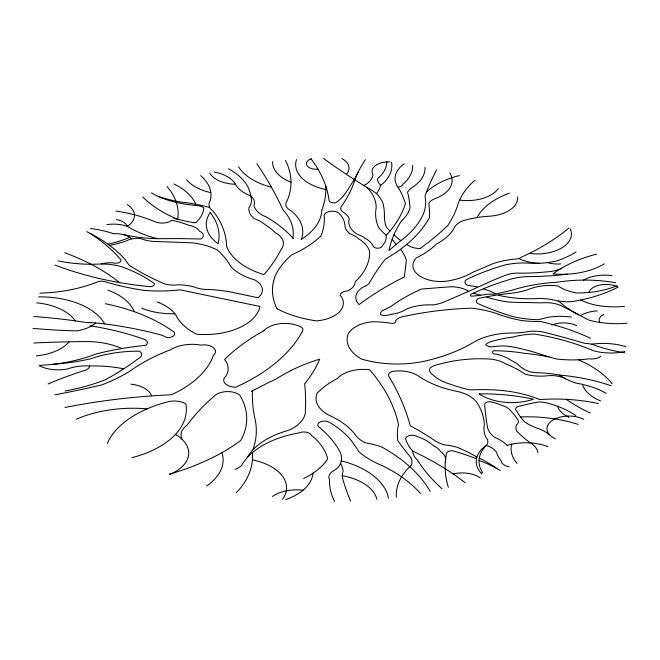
<?xml version="1.0" encoding="UTF-8"?>
<svg xmlns="http://www.w3.org/2000/svg" width="660" height="660" viewBox="0 0 660 660"><rect width="100%" height="100%" fill="white"/><g stroke="black" fill="none" stroke-linecap="round" stroke-linejoin="round"><path stroke-width="0.99" d="M392.123 239.333L396.371 244.86M105.311 303.724A151.569 87.508 0 0 1 172.062 330.726A6.649 3.836 0 0 1 174.083 335.329A6.649 3.836 0 0 1 166.815 337.54L161.89 335.181A277.332 160.116 0 0 0 110.377 324.662A132.957 76.758 0 0 0 85.437 322.385A372.05 214.797 0 0 0 33.907 316.519M325.858 189.569A45.73 26.4 0 0 1 296.554 159.547M318.004 169.183A9.743 5.627 0 0 1 307.015 165.635A9.743 5.627 0 0 1 311.264 158.788M400.504 249.307A68.318 39.443 0 0 1 406.346 260.626L404.382 276.92A318.186 183.703 0 0 0 359.098 304.582A25.072 14.479 0 0 1 366.341 285.599A11.418 6.592 0 0 0 369.757 282.241A407.072 235.018 0 0 1 385.349 259.116A175.271 101.194 0 0 0 429.445 217.643A227.749 131.488 0 0 0 428.827 203.692A13.216 7.631 0 0 1 434.404 198.858A37.273 21.524 0 0 0 449.782 172.978M468.121 290.986A23.471 13.555 0 0 0 450.318 286.77L421.443 289.047A169.9 98.093 0 0 0 390.365 306.867A51.761 29.881 0 0 0 381.439 311.454A7.59 4.381 0 0 0 380.754 314.812A9.273 5.354 0 0 0 390.596 314.432A28.083 16.211 0 0 0 406.346 309.127A38.453 22.201 0 0 1 433.257 304.961A37.505 21.656 0 0 0 447.694 300.415A1725.735 996.344 0 0 0 486.717 283.165L488.928 282.109A218.023 125.879 0 0 1 508.753 274.205A23.884 13.786 0 0 1 521.029 273.158A148.558 85.767 0 0 0 546.315 271.912A24.915 14.38 0 0 0 561.635 268.141M477.081 286.679A77.847 44.946 0 0 1 467.379 285.26A6.889 3.977 0 0 1 468.039 278.817A195.492 112.868 0 0 1 502.821 265.551A48.865 28.207 0 0 1 529.039 263.167A56.389 32.554 0 0 0 557.386 260.758A89.1 51.439 0 0 0 576.064 252.004M293.469 238.656A156.379 90.288 0 0 0 266.566 217.058A27.877 16.096 0 0 1 253.951 205.483A20.444 11.806 0 0 0 250.61 195.855A70.174 40.516 0 0 0 228.5 168.787M292.817 238.276A85.338 49.269 0 0 0 282.975 209.855A704.839 406.931 0 0 0 256.822 163.746M325.76 186.079A160.545 92.689 0 0 1 321.841 209.863A78.259 45.185 0 0 1 301.348 239.415A62.321 35.978 0 0 0 290.846 210.614A13.645 7.879 0 0 1 286.844 201.44A134.079 77.41 0 0 0 285.458 160.396M251.369 391.454A666.179 384.615 0 0 1 277.068 378.46A155.413 89.727 0 0 1 319.721 359.139A216.035 124.724 0 0 1 304.631 383.765A523.718 302.371 0 0 1 305.283 412.945A41.638 24.04 0 0 1 288.453 430.361A78.218 45.16 0 0 0 247.261 457.603M122.966 234.465A101.953 58.864 0 0 0 164.843 238.656A524.766 302.973 0 0 1 200.937 239.035A9.083 5.247 0 0 0 199.642 231.264A16.962 9.793 0 0 0 188.48 225.167A77.253 44.599 0 0 0 171.996 220.225A12.35 7.128 0 0 1 154.894 221.727A110.377 63.723 0 0 0 115.962 211.076M323.598 158.491A769.956 444.526 0 0 0 367.15 187.588A69.935 40.375 0 0 1 376.15 208.098A91.303 52.717 0 0 0 378.568 227.263A72.328 41.761 0 0 0 386.108 235.1M406.808 244.349A16.055 9.273 0 0 0 420.049 248.539A351.788 203.107 0 0 0 447.827 225.423A194.329 112.192 0 0 0 458.255 203.387A111.986 64.655 0 0 1 475.01 180.23M400.859 240.636A66.066 38.14 0 0 1 393.971 234.679M389.812 249.959A208.379 120.31 0 0 1 402.889 239.11A128.865 74.398 0 0 0 423.316 214.104A88.621 51.166 0 0 0 424.99 196.243A475.712 274.651 0 0 1 436.648 169.851M388.996 250.429A215.507 124.418 0 0 1 401.255 221.183A60.299 34.815 0 0 0 410 208.114A242.41 139.953 0 0 0 407.558 192.019A27.126 15.659 0 0 1 412.789 186.986A48.386 27.934 0 0 0 424.966 167.425M398.087 187.267A158.103 91.278 0 0 1 405.413 203.742A188.075 108.587 0 0 1 386.108 235.447A30.253 17.465 0 0 1 382.107 245.776A4.463 2.582 0 0 1 378.081 248.209A4.463 2.582 0 0 1 373.312 246.271A28.38 16.384 0 0 0 364.922 238.194A20.361 11.756 0 0 0 357.819 234.589A30.723 17.738 0 0 1 350.171 227.296A35.277 20.369 0 0 1 348.835 220.712A10.271 5.932 0 0 0 348.521 217.082A29.824 17.218 0 0 0 342.466 211.678A11.096 6.41 0 0 1 340.816 207.215A225.423 130.144 0 0 0 354.865 179.924M442.126 488.879A249.529 144.061 0 0 1 417.516 460.243A31.994 18.472 0 0 1 412.731 451.085A70.999 40.994 0 0 1 405.694 439.082A6.418 3.704 0 0 1 409.662 435.501A6.418 3.704 0 0 1 416.848 436.433A45.812 26.45 0 0 1 433.348 445.673A19.742 11.402 0 0 1 440.377 451.358A22.3 12.878 0 0 1 445.31 462.033M39.377 365.368A118.544 68.442 0 0 0 95.997 354.024A211.942 122.364 0 0 1 146.116 345.279A7.45 4.298 0 0 0 142.618 338.778A200.161 115.558 0 0 0 90.032 325.801M52.849 364.303A146.38 84.513 0 0 0 90.692 358.76A92.153 53.204 0 0 1 139.252 351.186A8.398 4.851 0 0 1 138.6 358.38A319.126 184.247 0 0 1 105.781 379.599A151.85 87.673 0 0 1 65.093 390.967M55.044 394.845A756.929 437.011 0 0 0 101.846 384.904A174.735 100.881 0 0 0 129.41 371.522A175.123 101.104 0 0 1 170.75 349.668A29.378 16.962 0 0 1 200.937 345.122A11.492 6.633 0 0 1 213.436 347.688A11.492 6.633 0 0 1 213.411 355.352A116.746 67.403 0 0 1 171.41 394.754A427.829 247.005 0 0 0 65.018 407.467M39.592 365.953A28.941 16.706 0 0 0 67.543 368.94A34.081 19.676 0 0 1 89.488 366.003A93.118 53.765 0 0 1 123.758 368.8M89.488 366.003A8.225 4.744 0 0 1 83.803 370.639A341.962 197.431 0 0 0 48.073 383.947M39.913 293.172A110.03 63.525 0 0 0 98.447 281.531A8.423 4.867 0 0 1 107.002 282.348A192.439 111.103 0 0 0 142.535 290.185A101.178 58.418 0 0 0 179.941 289.806L260.007 306.471A55.201 31.87 0 0 1 196.35 334.133A68.929 39.798 0 0 1 176.047 315.389A45.094 26.037 0 0 0 157.096 302.016M55.069 265.089A246.163 142.123 0 0 0 150.241 286.737A4.546 2.623 0 0 0 154.283 283.585A125.821 72.641 0 0 0 124.583 267.811A38.115 22.003 0 0 0 101.533 264.107M64.771 252.797A192.968 111.408 0 0 1 119.41 282.562M38.569 296.901A67.353 38.882 0 0 1 104.684 323.895M90.131 233.376A210.664 121.621 0 0 1 120.78 259.578A4.934 2.846 0 0 1 119.13 262.606A4.934 2.846 0 0 1 113.652 262.87A23.298 13.456 0 0 0 100.823 263.967A96.129 55.498 0 0 1 58.162 260.882M86.658 231.652A153.788 88.787 0 0 1 125.111 259.52A107.811 62.246 0 0 0 129.335 265.345A233.731 134.945 0 0 0 163.548 283.445A17.317 9.999 0 0 0 177.334 284.823A35.986 20.782 0 0 1 197.051 287.974A24.008 13.86 0 0 0 205.532 289.426A90.502 52.255 0 0 1 231.132 292.075L258.035 297.759A23.207 13.398 0 0 0 254.752 279.955A56.224 32.456 0 0 1 231.132 267.069A117.133 67.625 0 0 0 217.346 250.024A52.429 30.269 0 0 0 191.755 242.822L153.475 241.403A25.55 14.751 0 0 1 141.372 238.78A14.52 8.382 0 0 0 126.25 240.966A113.891 65.752 0 0 1 109.23 245.545M131.662 238.887A17.944 10.362 0 0 0 113.767 233.755A81.584 47.099 0 0 0 90.552 228.508M129.707 237.286A82.987 47.916 0 0 1 107.902 244.15M157.286 238.656A90.618 52.322 0 0 1 127.38 226.339A15.526 8.968 0 0 0 116.416 219.574M127.314 204.617A28.38 16.384 0 0 1 127.38 226.339A27.324 15.774 0 0 0 106.961 224.59M200.673 175.576A61.124 35.294 0 0 1 210.185 200.797A18.348 10.593 0 0 0 213.213 211.274A149.704 86.427 0 0 1 226.537 246.229A73.12 42.215 0 0 0 263.942 274.651A263.719 152.254 0 0 0 281.003 249.645A25.418 14.677 0 0 0 275.096 232.592A53.072 30.64 0 0 0 265.477 224.961A39.361 22.72 0 0 0 254.207 218.6A28.619 16.525 0 0 1 248.944 207.669A34.79 20.089 0 0 0 250.61 195.855A36.902 21.31 0 0 1 236.222 185.633A33.239 19.189 0 0 0 214.22 172.029M210.804 192.646A44.929 25.938 0 0 1 186.557 179.792M151.495 192.901A72.749 42.001 0 0 0 175.774 202.323A109.618 63.286 0 0 0 199.221 205.821A8.192 4.727 0 0 1 203.758 207.999A50.209 28.99 0 0 1 196.952 221.537A2.681 1.551 0 0 1 193.083 222.527A128.832 74.382 0 0 1 173.786 218.237M209.756 207.529A109.519 63.228 0 0 0 179.858 201.952A128.758 74.332 0 0 1 158.804 196.655M173.993 184.033A65.249 37.669 0 0 1 195.731 204.229M167.046 186.59A103.009 59.474 0 0 1 177.614 219.26A123.791 71.47 0 0 1 142.675 196.886M36.729 302.849A50.028 28.883 0 0 1 75.29 320.884M95.692 322.987A33.924 19.585 0 0 1 77.096 330.899A372.355 214.978 0 0 1 33 328.358M121.844 348.538A56.38 32.546 0 0 0 87.31 341.591A728.904 420.832 0 0 0 33.842 342.994M235.537 184.272A28.388 16.384 0 0 1 209.756 173.151M271.45 187.217A60.572 34.972 0 0 1 238.615 166.782M367.15 187.588A70.711 40.829 0 0 1 376.538 193.627A61.215 35.343 0 0 1 382.99 203.189A164.381 94.908 0 0 1 384.458 216.463A93.959 54.244 0 0 0 385.803 225.72A33.033 19.074 0 0 0 390.043 230.983M341.863 158.581A22.688 13.101 0 0 1 346.385 174.347M354.882 179.899A225.175 130.004 0 0 1 365.384 159.662M389.862 161.947A16.343 9.438 0 0 0 372.232 172.862A12.325 7.12 0 0 1 372.017 177.705A22.77 13.142 0 0 1 363.726 185.476M391.553 162.154A59.062 34.097 0 0 1 381.076 185.179M386.801 161.601A51.018 29.453 0 0 1 377.759 178.439A17.779 10.263 0 0 0 380.457 184.957A46.637 26.928 0 0 1 376.538 193.627M404.159 163.862A40.178 23.191 0 0 0 397.98 187.291A7.441 4.298 0 0 0 402.856 184.272A57.04 32.934 0 0 0 412.748 165.214M426.508 192.076A70.769 40.854 0 0 1 459.418 175.543M358.256 171.98A417.194 240.859 0 0 1 343.406 195.962A60.736 35.062 0 0 1 335.833 202.669A4.835 2.788 0 0 1 329.076 200.549A218.221 125.994 0 0 0 310.984 158.804M517.564 196.894A31.564 18.224 0 0 1 489.043 216.224A73.219 42.273 0 0 0 461.356 221.298A29.279 16.904 0 0 0 454.913 226.528A62.832 36.275 0 0 1 436.532 243.961A92.994 53.691 0 0 1 416.196 257.977A27.728 16.005 0 0 0 418.696 275.278A27.728 16.005 0 0 0 447.034 281.086A55.712 32.167 0 0 0 473.286 271.994A568.994 328.507 0 0 0 492.071 264A63.096 36.432 0 0 1 514.981 259.108A8.621 4.975 0 0 0 521.573 257.078A229.96 132.767 0 0 0 568.969 227.964M498.333 188.587A33.709 19.462 0 0 1 459.566 200.104M476.941 217.585A76.147 43.964 0 0 1 509.355 193.174M570.223 228.946A34.32 19.816 0 0 1 529.27 253.432M560.687 263.926A23.413 13.522 0 0 1 547.313 262.614M483.244 288.841A58.187 33.594 0 0 1 495.569 293.7M480.579 295.259A26.837 15.494 0 0 1 473.534 293.073M498.275 295.259A84.662 48.881 0 0 0 536.563 298.6A36.308 20.963 0 0 1 555.703 300.473A32.53 18.777 0 0 0 571.774 301.62A112.819 65.134 0 0 0 617.859 287.232M486.717 297.14A87.574 50.564 0 0 0 508.571 302.041A234.976 135.663 0 0 0 530.062 302.56A90.989 52.536 0 0 0 546.134 302.668A24.065 13.893 0 0 1 561.115 305.687A961.653 555.208 0 0 1 588.208 319.869A63.888 36.886 0 0 0 627 323.185M567.683 274.139A198.701 114.724 0 0 1 529.518 276.598A45.152 26.07 0 0 0 512.003 278.792A220.481 127.289 0 0 0 471.553 294.013A2.252 1.303 0 0 0 471.372 296.2A69.746 40.268 0 0 0 484.547 294.599A16.409 9.479 0 0 1 493.399 294.327A169.216 97.697 0 0 0 514.165 289.633A98.29 56.752 0 0 1 533.849 284.938A100.831 58.212 0 0 1 556.421 282.332A105.319 60.811 0 0 1 615.763 282.777M580.717 300.003A49.071 28.331 0 0 0 598.141 305.58A61.817 35.689 0 0 0 624.418 306.413M624.888 351.516A39.757 22.951 0 0 1 592.985 350.617A174.776 100.906 0 0 0 534.435 334.051A55.201 31.87 0 0 0 513.373 336.963A89.397 51.612 0 0 0 491.246 341.566A10.552 6.088 0 0 0 485.801 344.767A6.6 3.811 0 0 0 494.167 346.599A32.472 18.752 0 0 1 510.906 346.599A160.182 92.482 0 0 1 537.158 353.1A214.714 123.964 0 0 0 556.091 358.908A75.76 43.742 0 0 0 588.497 358.908M548.988 356.895A172.021 99.313 0 0 0 524.172 353.265A108.19 62.461 0 0 0 493.878 350.765A3.201 1.848 0 0 0 492.772 352.951A3.201 1.848 0 0 0 496.188 354.098A43.362 25.039 0 0 1 512.35 361.094A24.857 14.347 0 0 1 520.138 366.589A37.909 21.887 0 0 0 529.658 371.753A33.478 19.33 0 0 0 538.181 372.751A80.149 46.274 0 0 1 559.663 375.086A143.187 82.673 0 0 1 611.094 385.762M565.579 378.807A21.244 12.259 0 0 0 546.101 375.92A37.1 21.417 0 0 1 525.327 374.253A102.952 59.441 0 0 0 505.42 363.759A26.606 15.361 0 0 0 488.136 358.933A94.091 54.326 0 0 0 439.906 364.056A17.861 10.312 0 0 0 430.114 367.925A12.144 7.012 0 0 0 432.712 374.756A46.299 26.73 0 0 0 450.31 384.244A114.238 65.95 0 0 0 469.936 389.911A167.087 96.467 0 0 1 490.99 389.746A103.026 59.482 0 0 1 512.63 391.908A95.609 55.201 0 0 1 539.756 399.572A124.451 71.849 0 0 1 598.496 403.59M590.122 413.003A175.288 101.203 0 0 1 566.231 399.333M606.218 393.36A70.521 40.714 0 0 0 575.817 383.08A53.155 30.69 0 0 1 559.663 375.086M600.616 400.95A44.707 25.814 0 0 1 582.425 384.376M604.263 263.86A58.319 33.668 0 0 1 552.997 273.892A112.258 64.812 0 0 1 596.615 254.141M617.133 285.632A65.431 37.777 0 0 1 576.155 292.924A39.592 22.861 0 0 1 557.964 285.92A45.226 26.111 0 0 0 542.933 285.796A43.411 25.063 0 0 0 527.068 289.963A65.224 37.653 0 0 1 508.018 293.634A181.137 104.577 0 0 0 478.302 298.46A6.913 3.993 0 0 0 477.469 303.336A216.752 125.136 0 0 0 511.772 316.264A72.847 42.058 0 0 0 538.222 319.704A87.343 50.424 0 0 0 547.519 317.361A46.332 26.755 0 0 1 571.345 317.089M588.72 292.479A17.523 10.114 0 0 1 600.509 284.864A17.523 10.114 0 0 1 617.785 287.067M583.498 280.096A30.673 17.713 0 0 1 611.919 275.632M539.575 263.274A35.087 20.254 0 0 1 518.686 258.522M578.944 314.894A111.919 64.614 0 0 1 558.599 301.042M580.453 315.695A26.062 15.048 0 0 1 597.382 310.893M599.791 322.393A12.061 6.963 0 0 1 603.933 314.482M590.502 338.242A186.491 107.671 0 0 0 540.367 321.486A69.366 40.045 0 0 1 520.831 320.389A103.191 59.573 0 0 1 497.954 314.061A75.075 43.345 0 0 0 471.339 308.162A225.637 130.267 0 0 0 404.992 316.264A12.697 7.326 0 0 0 395.744 320.504A3.943 2.277 0 0 1 391.916 323.45A63.319 36.556 0 0 0 371.819 321.791A30.624 17.68 0 0 0 347.944 334.513A46.86 27.052 0 0 0 361.721 359.139A78.474 45.301 0 0 0 423.415 361.416A134.739 77.789 0 0 0 472.634 342.845A54.483 31.457 0 0 1 511.888 333.019A60.052 34.666 0 0 0 529.567 331.394A27.027 15.609 0 0 1 547.041 333.044A557.329 321.766 0 0 1 584.595 343.332A36.688 21.178 0 0 1 591.69 344.157A50.176 28.966 0 0 1 625.837 346.599M551.966 325A20.353 11.748 0 0 1 576.584 325.611M578.49 359.774A109.799 63.393 0 0 1 612.232 383.815M624.607 352.753A108.925 62.89 0 0 1 591.764 344.149M600.715 356.416A11.459 6.616 0 0 1 589.207 358.842M507.251 445.5A40.895 23.611 0 0 0 494.67 437.382A35.219 20.336 0 0 1 487.27 426.063A751.963 434.14 0 0 1 484.663 404.902A5.057 2.92 0 0 1 491.156 401.825A87.227 50.358 0 0 1 504.661 406.42A15.922 9.191 0 0 1 510.428 410.644A81.997 47.338 0 0 1 517.226 418.894A9.685 5.593 0 0 1 516.524 424.982A18.794 10.849 0 0 0 516.755 431.062A134.599 77.715 0 0 0 529.403 442.159A29.667 17.127 0 0 1 537.949 452.579M509.223 466.859A11.913 6.88 0 0 1 501.055 460.688A49.888 28.801 0 0 1 496.609 452.438A23.116 13.348 0 0 0 486.346 445.393A14.759 8.522 0 0 0 485.974 437.489A57.074 32.95 0 0 1 484.316 424.999A111.268 64.243 0 0 0 477.881 404.225A34.097 19.684 0 0 0 454.913 390.967A88.621 51.166 0 0 1 417.508 375.433A25.459 14.701 0 0 0 391.924 371.498A6.996 4.043 0 0 0 388.699 376.084A489.357 282.529 0 0 1 410.289 425.824A281.762 162.673 0 0 1 433.042 439.379A37.521 21.665 0 0 0 444.122 444.865A42.223 24.379 0 0 1 457.248 447.298A137.437 79.349 0 0 1 476.916 457.132M520.427 416.93A104.462 60.307 0 0 1 578.177 424.405M549.788 434.989A38.734 22.358 0 0 0 537.842 428.356A44.146 25.484 0 0 1 524.956 422.004A79.002 45.614 0 0 1 516.755 411.048A5.371 3.102 0 0 1 515.98 407.954A5.371 3.102 0 0 1 520.27 406.04A140.753 81.262 0 0 1 538.543 401.981A22.06 12.738 0 0 1 549.326 403.606A79.53 45.919 0 0 1 575.792 415.643M555.415 438.776A22.027 12.713 0 0 1 552.148 420.577A22.027 12.713 0 0 1 583.762 419.331M507.103 445.343A40.895 23.611 0 0 1 548.006 446.614M516.994 463.353A56.727 32.752 0 0 1 511.69 444.196M569.003 417.4A33.842 19.536 0 0 1 557.386 406.222M476.512 458.758A187.984 108.537 0 0 0 453.263 450.953A5.131 2.962 0 0 0 446.465 453.519A199.031 114.906 0 0 0 448.363 487.361M412.731 451.085A301.876 174.281 0 0 1 465.209 482.773M396.388 497.211A95.593 55.184 0 0 1 411.568 465.019A27.877 16.096 0 0 0 410.858 457.578A441.02 254.62 0 0 1 397.815 440.599A135.613 78.293 0 0 1 398.475 424.306A291.695 168.407 0 0 0 369.6 369.748A29.395 16.97 0 0 0 337.441 378.46A98.711 56.991 0 0 0 317.097 393.236A39.105 22.58 0 0 0 328.911 415.214A85.132 49.153 0 0 1 355.773 435.427A30.962 17.878 0 0 0 365.879 442.967A54.442 31.433 0 0 1 382.049 447.158A188.042 108.562 0 0 1 430.229 491.502M479.276 458.065A141.85 81.898 0 0 1 497.285 468.798M479.02 460.433A107.291 61.941 0 0 1 500.313 470.596M420.42 493.416A153.986 88.902 0 0 0 382.049 465.556A90.09 52.008 0 0 1 358.743 451.555A175.148 101.12 0 0 0 354.502 445.145A110.567 63.838 0 0 0 328.911 422.037A6.707 3.869 0 0 0 320.471 421.847A6.707 3.869 0 0 0 318.409 426.583A151.396 87.409 0 0 1 340.065 451.968A41.72 24.09 0 0 1 339.521 465.572A25.311 14.611 0 0 1 332.912 471.091A15.955 9.215 0 0 0 329.488 479.729A127.388 73.549 0 0 0 334.554 501.509M341.261 460.82A80.347 46.39 0 0 1 388.517 498.184M340.56 463.303A63.17 36.473 0 0 1 343.142 470.877A39.98 23.084 0 0 0 342.581 478.277A482.518 278.578 0 0 0 350.608 501.121M342.309 475.712A49.781 28.743 0 0 1 376.901 499.389M290.977 182.201A41.522 23.974 0 0 1 272.638 161.683M453.214 474.012A22.737 13.126 0 0 1 480.307 478.005M303.616 478.492A81.262 46.918 0 0 0 327.682 458.964A88.654 51.183 0 0 0 311.404 435.377A7.755 4.48 0 0 0 299.112 432.877A86.584 49.987 0 0 0 241.461 465.646A21.772 12.573 0 0 1 235.067 469.392M312.955 473.212A56.273 32.489 0 0 1 285.73 499.612M272.456 496.477A31.102 17.96 0 0 1 303.072 490.207M174.883 313.714A53.666 30.979 0 0 1 141.941 308.344M107.836 290.111A59.441 34.32 0 0 1 134.261 311.693M69.143 341.814A44.319 25.583 0 0 1 36.383 355.855M131.752 457.71A91.476 52.816 0 0 0 185.848 403.846A15.98 9.223 0 0 0 168.787 401.577A107.984 62.345 0 0 0 107.242 443.438M76.354 419.224A93.596 54.037 0 0 1 147.089 408.87M130.721 384.145A25.831 14.916 0 0 1 151.643 395.901M175.42 434.412A45.713 26.392 0 0 1 169.785 474.416M252.97 449.485A158.804 91.682 0 0 0 254.752 417.871A325.726 188.059 0 0 1 252.434 390.893M252.326 452.71A128.716 74.316 0 0 1 236.288 492.756M169.282 474.227A208.246 120.236 0 0 0 240.694 440.534A122.851 70.925 0 0 0 239.671 394.944A15.328 8.852 0 0 0 215.374 395.134A295.746 170.75 0 0 0 187.16 425.065A26.92 15.543 0 0 0 182.135 439.387M221.983 452.611A70.158 40.508 0 0 1 206.572 485.999M252.384 459.871A51.233 29.576 0 0 1 282.521 499.315M277.068 308.748A89.447 51.637 0 0 0 316.445 320.875A31.012 17.902 0 0 0 340.065 295.111A7.846 4.529 0 0 1 347.284 290.945A19.272 11.129 0 0 0 355.162 281.845A95.915 55.374 0 0 0 369.6 251.534A41.547 23.983 0 0 0 358.9 238.936A33.355 19.255 0 0 0 349.643 233.599A24.552 14.173 0 0 1 344.916 225.398A43.659 25.204 0 0 0 339.95 214.368A8.134 4.694 0 0 0 330.107 211.307A8.134 4.694 0 0 0 324.258 216.81A120.813 69.754 0 0 1 320.867 236.099A122.05 70.463 0 0 1 291.505 254.95A128.857 74.398 0 0 0 275.756 274.651A112.753 65.101 0 0 0 277.068 308.748M263.942 330.726A222.824 128.65 0 0 0 224.565 359.518A37.381 21.582 0 0 1 225.877 376.192A12.07 6.971 0 0 0 225.019 383.411A12.07 6.971 0 0 0 235.719 387.181A195.566 112.91 0 0 0 302.957 330.28A7.219 4.166 0 0 0 300.036 326.56A23.611 13.629 0 0 0 263.942 330.726M210.185 212.586A54.359 31.383 0 0 0 218.122 243.804A97.647 56.372 0 0 0 210.185 212.586M479.168 393.913A42.991 24.824 0 0 0 533.404 399.242A139.73 80.677 0 0 0 479.168 393.913M486.346 445.393A43.84 25.311 0 0 0 481.841 473.946A2.228 1.287 0 0 1 482.551 472.453A54.97 31.738 0 0 1 486.346 445.393"/></g></svg>
